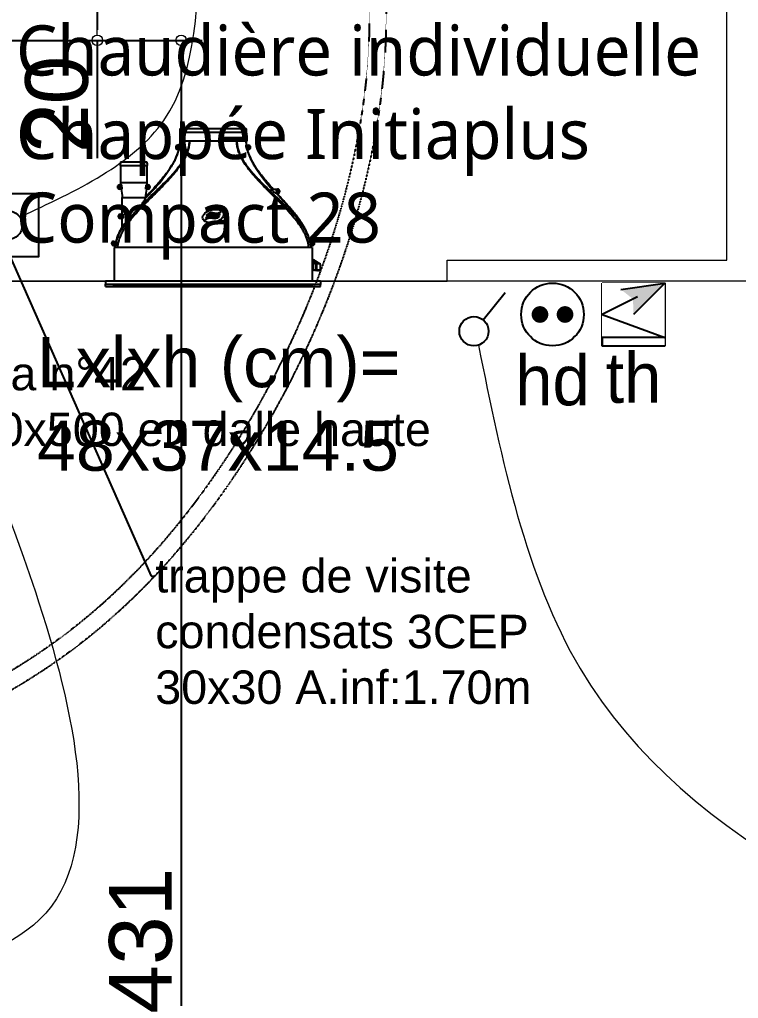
# Model space of a CAD drawing. Header units: millimetres. Extents: x 454430 to 532383, y -370512 to -310890.
# Drawn here: x 470976 to 472698, y -357054 to -354711 of the extents above; entities that cross this region are included whole.
import ezdxf
from ezdxf import colors
from ezdxf.entities.mleader import LeaderData, LeaderLine
from ezdxf.math import Vec2, Vec3

# ---------------------------------------------------------------- set-up
doc = ezdxf.new("R2010")
doc.units = ezdxf.units.MM
doc.set_wipeout_variables(frame=1)
doc.linetypes.add('prlm_ef', pattern=[0.165, 0.1, -0.065])
doc.layers.add('_GAZELEC-BOITE INCORPO', color=36, linetype='Continuous', lineweight=18)
doc.layers.add('_GAZELEC-RESERVATION', color=1, linetype='Continuous', lineweight=18)
for name, color, linetype in [('_GAZELEC-EAU CHAUDE', 1, 'Continuous'), ('gaz-modifications', 30, 'Continuous'), ('prlm-CHAUFF', 30, 'Continuous'), ('prlm-EAU-EF', 161, 'Continuous'), ('prlm-ELEC-CFA', 181, 'Continuous'), ('prlm-ELEC-CFO', 201, 'Continuous')]:
    doc.layers.add(name, color=color, linetype=linetype)
doc.layers.add('prlm-xpoly', color=7, linetype='Continuous', plot=False)
doc.styles.add('Arial', font='arial.ttf')
doc.styles.add('prlm-chauff', font='trebucbi.ttf', dxfattribs={"height": 18})
doc.styles.add('prlm-elec-cfa', font='comic.ttf', dxfattribs={"height": 12})
doc.styles.add('prlm-elec-cfo', font='comic.ttf', dxfattribs={"height": 12})
doc.styles.get("Standard").update_dxf_attribs({"font": 'arial.ttf'})
doc.dimstyles.new('200', dxfattribs={"dimtxt": 150, "dimasz": 25, "dimexe": 50, "dimexo": 50, "dimgap": 20, "dimtad": 1, "dimdec": 0, "dimlfac": 0.1, "dimdsep": 46, "dimtxsty": 'Arial', "dimblk1": 'DOTBLANK', "dimblk2": 'DOTBLANK', "dimsah": 1, "dimcen": 25, "dimclrd": 5, "dimclre": 5, "dimadec": 0, "dimazin": 0, "dimtfac": 1, "dimtdec": 0, "dimtmove": 0, "dimatfit": 3, "dimldrblk": 'DOTBLANK', "dimfxl": 50, "dimtolj": 1, "dimtzin": 0, "dimarcsym": 0})

# ---------------------------------------------------------------- blocks, each defined once
blk = doc.blocks.new('xi.PCHD')
at = {"color": 0, "lineweight": 5}
blk.add_wipeout([(-7.5, -7.5), (7.5, -7.5), (7.5, 7.5), (-7.5, 7.5)], dxfattribs=at).dxf.layer = 'prlm-ELEC-CFO'
at = {"layer": 'prlm-ELEC-CFO', "color": 0, "linetype": 'ByBlock', "lineweight": 5, "const_width": 2}
for points in [[(-4, 0, 1), (-2, 0, 1)], [(2, 0, 1), (4, 0, 1)]]:
    blk.add_lwpolyline(points, format="xyb", close=True, dxfattribs=at)
at = {"layer": 'prlm-ELEC-CFO', "color": 0, "linetype": 'ByBlock', "lineweight": -2}
blk.add_circle((0, 0), 7.5, dxfattribs=at)
blk = doc.blocks.new('xi.SA')
at = {"layer": 'prlm-ELEC-CFO', "color": 0}
blk.add_lwpolyline([(0.2, -1.28), (5.5, 5.28)], dxfattribs=at)
blk.add_circle((-2, -4), 3.5, dxfattribs=at)
blk = doc.blocks.new('xi.BP')
at = {"layer": 'prlm-ELEC-CFO', "color": 0, "flags": 128}
blk.add_lwpolyline([(-7.5, -7.5), (7.5, -7.5), (7.5, 7.5), (-7.5, 7.5)], close=True, dxfattribs=at)
at = {"layer": 'prlm-ELEC-CFO', "color": 0}
blk.add_circle((0, 0), 3.5, dxfattribs=at)
blk = doc.blocks.new('xi.twintop')
at = {"layer": 'prlm-CHAUFF', "ltscale": 50}
for p, q in [((-8, 35.6), (8, 35.6)), ((-7.9, 36.5), (7.9, 36.5)), ((-7.9, 35.6), (-7.9, 33.5)), ((-7.9, 33.5), (-7.9, 35.6)), ((7.9, 35.6), (7.9, 33.5)), ((7.9, 33.5), (7.9, 35.6)), ((-5.67, 33.5), (-7.9, 33.5)), ((5.67, 33.5), (-5.67, 33.5)), ((7.9, 33.5), (5.67, 33.5)), ((-8.61, 31.95), (-8.61, 32.05)), ((-8.61, 32.05), (-8.51, 32.05)), ((-8.51, 31.95), (-8.61, 31.95)), ((-8.51, 32.16), (-8.41, 32.16)), ((-8.51, 32.05), (-8.51, 32.16)), ((-8.51, 31.84), (-8.51, 31.95)), ((-8.41, 31.84), (-8.51, 31.84)), ((-7.9, 32.5), (-8.46, 32.5)), ((-8.46, 31.5), (-8.16, 31.5)), ((-8.41, 32.16), (-8.41, 32.05)), ((-8.41, 32.05), (-8.3, 32.05)), ((-8.3, 31.95), (-8.41, 31.95)), ((-8.41, 31.95), (-8.41, 31.84)), ((-8.3, 32.05), (-8.3, 31.95)), ((-8.16, 31.5), (-7.95, 32.18)), ((-7.9, 32.5), (-7.95, 32.18)), ((7.95, 32.18), (7.9, 32.5)), ((7.9, 32.5), (8.46, 32.5)), ((8.16, 31.5), (7.95, 32.18)), ((8.46, 31.5), (8.16, 31.5)), ((8.3, 31.95), (8.3, 32.05)), ((8.3, 32.05), (8.41, 32.05)), ((8.41, 31.95), (8.3, 31.95)), ((8.41, 32.16), (8.51, 32.16)), ((8.41, 32.05), (8.41, 32.16)), ((8.41, 31.84), (8.41, 31.95)), ((8.51, 31.84), (8.41, 31.84)), ((8.51, 32.16), (8.51, 32.05)), ((8.51, 32.05), (8.61, 32.05)), ((8.61, 31.95), (8.51, 31.95)), ((8.51, 31.95), (8.51, 31.84)), ((8.61, 32.05), (8.61, 31.95)), ((-22.15, 28.5), (-15.85, 28.5)), ((-9.41, 28.48), (-9.41, 28.48)), ((9.12, 29.02), (9.09, 29.02)), ((9.41, 28.48), (9.38, 28.48)), ((-15.75, 27.6), (-22.25, 27.6)), ((-22.15, 27.6), (-22.15, 23.5)), ((-22.15, 27.6), (-22.15, 23.5)), ((-15.85, 27.6), (-15.85, 23.5)), ((-15.85, 27.6), (-15.85, 23.5)), ((-15.85, 23.5), (-22.15, 23.5)), ((-22.56, 22.55), (-22.45, 22.55)), ((-22.56, 22.45), (-22.56, 22.55)), ((-22.45, 22.45), (-22.56, 22.45)), ((-22.45, 22.66), (-22.35, 22.66)), ((-22.45, 22.55), (-22.45, 22.66)), ((-22.45, 22.34), (-22.45, 22.45)), ((-22.35, 22.34), (-22.45, 22.34)), ((-22.4, 23), (-21.97, 23)), ((-21.85, 22), (-22.4, 22)), ((-22.35, 22.66), (-22.35, 22.55)), ((-22.35, 22.55), (-22.24, 22.55)), ((-22.24, 22.45), (-22.35, 22.45)), ((-22.35, 22.45), (-22.35, 22.34)), ((-22.24, 22.55), (-22.24, 22.45)), ((-21.97, 23), (-21.85, 22.06)), ((-21.85, 22.06), (-21.85, 22)), ((-16.2, 19.84), (-14.13, 22)), ((-14.13, 22), (-16.2, 19.84)), ((-16.15, 22.06), (-16.03, 23)), ((-16.15, 22), (-16.15, 22.06)), ((-15.6, 22), (-16.15, 22)), ((-16.03, 23), (-15.6, 23)), ((-15.76, 22.45), (-15.76, 22.55)), ((-15.76, 22.55), (-15.65, 22.55)), ((-15.65, 22.45), (-15.76, 22.45)), ((-15.65, 22.66), (-15.55, 22.66)), ((-15.65, 22.55), (-15.65, 22.66)), ((-15.65, 22.34), (-15.65, 22.45)), ((-15.55, 22.34), (-15.65, 22.34)), ((-15.55, 22.66), (-15.55, 22.55)), ((-15.55, 22.55), (-15.44, 22.55)), ((-15.55, 22.45), (-15.55, 22.34)), ((-15.44, 22.45), (-15.55, 22.45)), ((-15.44, 22.55), (-15.44, 22.45)), ((14.83, 21), (13.83, 22)), ((13.83, 22), (15.44, 22)), ((15.28, 21.45), (15.28, 21.55)), ((15.28, 21.55), (15.39, 21.55)), ((15.39, 21.45), (15.28, 21.45)), ((15.39, 21.66), (15.49, 21.66)), ((15.39, 21.55), (15.39, 21.66)), ((15.39, 21.34), (15.39, 21.45)), ((15.49, 21.34), (15.39, 21.34)), ((15.49, 21.66), (15.49, 21.55)), ((15.49, 21.55), (15.6, 21.55)), ((15.49, 21.45), (15.49, 21.34)), ((15.6, 21.45), (15.49, 21.45)), ((15.6, 21.55), (15.6, 21.45)), ((-21.8, 20), (-16.2, 20)), ((-21.8, 16), (-21.8, 20)), ((-21.8, 16), (-21.8, 20)), ((-16.2, 19.84), (-16.2, 20)), ((-16.2, 19.84), (-16.2, 20)), ((15.44, 21), (14.83, 21)), ((-22.36, 15.45), (-22.36, 15.55)), ((-22.36, 15.55), (-22.25, 15.55)), ((-22.25, 15.45), (-22.36, 15.45)), ((-22.25, 15.66), (-22.15, 15.66)), ((-22.25, 15.55), (-22.25, 15.66)), ((-22.25, 15.34), (-22.25, 15.45)), ((-22.15, 15.34), (-22.25, 15.34)), ((-22.2, 16), (-21.65, 16)), ((-21.65, 15), (-22.2, 15)), ((-22.15, 15.66), (-22.15, 15.55)), ((-22.15, 15.55), (-22.04, 15.55)), ((-22.15, 15.45), (-22.15, 15.34)), ((-22.04, 15.45), (-22.15, 15.45)), ((-22.04, 15.55), (-22.04, 15.45)), ((-21.8, 12.88), (-21.8, 15)), ((-21.8, 12.88), (-21.8, 15)), ((-21.65, 16), (-21.65, 15)), ((-23.8, 9.5), (-23.19, 9.5)), ((23.19, 9.5), (23.8, 9.5)), ((-23.96, 8.95), (-23.96, 9.05)), ((-23.96, 9.05), (-23.85, 9.05)), ((-23.85, 8.95), (-23.96, 8.95)), ((-23.85, 9.16), (-23.75, 9.16)), ((-23.85, 9.05), (-23.85, 9.16)), ((-23.85, 8.84), (-23.85, 8.95)), ((-23.75, 8.84), (-23.85, 8.84)), ((-23.36, 8.5), (-23.8, 8.5)), ((-23.75, 9.16), (-23.75, 9.05)), ((-23.75, 9.05), (-23.64, 9.05)), ((-23.75, 8.95), (-23.75, 8.84)), ((-23.64, 8.95), (-23.75, 8.95)), ((23.7, 8), (-23.7, 8)), ((-23.7, 8), (-23.7, 0)), ((-23.64, 9.05), (-23.64, 8.95)), ((-23.36, 8.42), (-23.36, 8.5)), ((23.36, 8.42), (23.36, 8.5)), ((23.8, 8.5), (23.36, 8.5)), ((23.64, 8.95), (23.64, 9.05)), ((23.64, 9.05), (23.75, 9.05)), ((23.75, 8.95), (23.64, 8.95)), ((23.7, 8), (23.7, 0)), ((23.75, 9.16), (23.85, 9.16)), ((23.75, 9.05), (23.75, 9.16)), ((23.75, 8.84), (23.75, 8.95)), ((23.85, 8.84), (23.75, 8.84)), ((23.85, 9.16), (23.85, 9.05)), ((23.85, 9.05), (23.96, 9.05)), ((23.85, 8.95), (23.85, 8.84)), ((23.96, 8.95), (23.85, 8.95)), ((23.96, 9.05), (23.96, 8.95)), ((24.18, 4.47), (23.7, 4.81)), ((24.35, 4.85), (24.33, 4.89)), ((24.35, 4.36), (24.35, 4.85)), ((24.35, 4.85), (24.36, 4.85)), ((24.41, 4.79), (24.43, 4.83)), ((24.41, 4.79), (24.41, 4.32)), ((25.01, 4.43), (24.41, 4.79)), ((24.43, 4.83), (25.04, 4.47)), ((24.06, 4.42), (23.7, 4.66)), ((23.7, 2.6), (24.06, 2.6)), ((23.7, 2.57), (23.73, 2.6)), ((23.79, 2.6), (23.88, 2.51)), ((23.88, 2.51), (23.97, 2.6)), ((24.04, 2.6), (24.13, 2.51)), ((24.06, 2.6), (24.06, 4.42)), ((24.64, 4.04), (24.06, 4.42)), ((24.64, 2.6), (24.06, 2.6)), ((24.13, 2.51), (24.22, 2.6)), ((24.2, 4.46), (24.18, 4.47)), ((24.18, 2.56), (24.24, 2.51)), ((24.54, 4.24), (24.2, 4.46)), ((24.24, 2.51), (24.3, 2.58)), ((24.28, 2.6), (24.37, 2.51)), ((24.37, 2.51), (24.46, 2.6)), ((24.42, 2.57), (24.48, 2.51)), ((24.48, 2.51), (24.56, 2.58)), ((24.54, 2.6), (24.63, 2.51)), ((24.63, 2.51), (24.72, 2.6)), ((24.64, 4.04), (24.72, 4.01)), ((24.64, 2.6), (24.64, 4.04)), ((24.72, 2.65), (24.64, 2.6)), ((24.64, 2.6), (24.64, 2.6)), ((25.66, 2.6), (24.64, 2.6)), ((24.7, 2.58), (24.77, 2.51)), ((24.72, 4.01), (24.72, 2.65)), ((24.72, 2.65), (25.71, 2.65)), ((24.73, 2.6), (24.82, 2.51)), ((24.77, 2.51), (24.79, 2.53)), ((24.82, 2.51), (24.91, 2.6)), ((24.9, 2.59), (24.98, 2.51)), ((24.98, 2.51), (25.07, 2.6)), ((25.04, 4.47), (25.01, 4.43)), ((25.01, 4.25), (25.01, 4.43)), ((25.02, 4.42), (25.01, 4.43)), ((25.06, 4.46), (25.02, 4.42)), ((25.02, 4.42), (25.02, 4.25)), ((25.28, 4.25), (25.02, 4.42)), ((25.02, 2.54), (25.05, 2.51)), ((25.04, 4.47), (25.06, 4.46)), ((25.05, 2.51), (25.09, 2.55)), ((25.06, 4.46), (25.39, 4.24)), ((25.06, 2.58), (25.13, 2.51)), ((25.13, 2.51), (25.22, 2.6)), ((25.19, 2.57), (25.25, 2.51)), ((25.25, 2.51), (25.34, 2.6)), ((25.27, 2.53), (25.29, 2.51)), ((25.29, 2.51), (25.32, 2.54)), ((25.31, 2.56), (25.36, 2.51)), ((25.36, 2.51), (25.45, 2.6)), ((25.4, 2.55), (25.44, 2.51)), ((25.44, 2.51), (25.53, 2.6)), ((25.48, 2.54), (25.51, 2.51)), ((25.51, 2.51), (25.6, 2.6)), ((25.53, 2.53), (25.55, 2.51)), ((25.55, 2.51), (25.64, 2.6)), ((25.71, 2.65), (25.66, 2.6)), ((25.66, 2.6), (25.66, 2.6)), ((25.71, 2.65), (25.71, 4.01)), ((-25.75, 0), (-25.75, -0.73)), ((25.75, 0), (-25.75, 0)), ((25.75, 0), (25.75, -0.73)), ((-25.75, -0.81), (-25.75, -0.73)), ((-25.75, -0.73), (25.75, -0.73)), ((-25.75, -1.3), (-25.75, -0.81)), ((25.75, -0.81), (-25.75, -0.81)), ((-25.75, -1.3), (25.75, -1.3)), ((23.75, -0.99), (-23.75, -0.99)), ((-23.75, -1.06), (-23.75, -0.99)), ((-23.55, -0.99), (-23.75, -1.06)), ((-23.75, -1.06), (23.75, -1.06)), ((23.75, -1.11), (-23.75, -1.11)), ((-23.75, -1.16), (-23.75, -1.11)), ((-23.59, -1.11), (-23.75, -1.16)), ((-23.75, -1.16), (23.75, -1.16)), ((23.75, -1.2), (-23.75, -1.2)), ((-23.75, -1.23), (-23.75, -1.2)), ((-23.64, -1.2), (-23.75, -1.23)), ((-23.75, -1.23), (23.75, -1.23)), ((23.75, -1.26), (-23.75, -1.26)), ((-23.75, -1.28), (-23.75, -1.26)), ((-23.68, -1.26), (-23.75, -1.28)), ((-23.75, -1.28), (23.75, -1.28)), ((23.75, -1.29), (-23.75, -1.29)), ((-23.75, -1.3), (-23.75, -1.29)), ((-23.73, -1.29), (-23.75, -1.3)), ((-23.75, -1.3), (23.75, -1.3)), ((23.75, -1.06), (23.55, -0.99)), ((23.75, -1.16), (23.59, -1.11)), ((23.75, -1.23), (23.64, -1.2)), ((23.75, -1.28), (23.68, -1.26)), ((23.75, -1.3), (23.73, -1.29)), ((23.75, -0.99), (23.75, -1.06)), ((23.75, -1.11), (23.75, -1.16)), ((23.75, -1.2), (23.75, -1.23)), ((23.75, -1.26), (23.75, -1.28)), ((23.75, -1.29), (23.75, -1.3)), ((25.75, -0.73), (25.75, -0.81)), ((25.75, -1.3), (25.75, -0.81))]:
    blk.add_line(p, q, dxfattribs=at)
for centre, radius in [((-8.46, 32), 0.3), ((-8.46, 32), 0.25), ((8.46, 32), 0.3), ((8.46, 32), 0.25), ((-22.4, 22.5), 0.3), ((-22.4, 22.5), 0.25), ((-15.6, 22.5), 0.3), ((-15.6, 22.5), 0.25), ((15.44, 21.5), 0.3), ((15.44, 21.5), 0.25), ((-22.2, 15.5), 0.3), ((-22.2, 15.5), 0.25), ((-23.8, 9), 0.3), ((-23.8, 9), 0.25), ((23.8, 9), 0.3), ((23.8, 9), 0.25)]:
    blk.add_circle(centre, radius, dxfattribs=at)
for centre, radius, start, end in [((-6.01, 35.83), 2, 160.5755, 186.7441), ((-6.01, 35.83), 2, 160.5755, 186.7441), ((6.01, 35.83), 2, 353.2559, 19.4245), ((6.01, 35.83), 2, 353.2559, 19.4245), ((-15.67, 33.51), 7.77, 352.5456, 359.9423), ((-15.72, 33.51), 7.82, 352.5763, 359.9264), ((-15.07, 33.49), 7.17, 353.9053, 0.1157), ((15.11, 33.49), 7.25, 179.9215, 187.8382), ((15.67, 33.51), 7.77, 180.0577, 187.4544), ((15.72, 33.51), 7.82, 180.0736, 187.4237), ((-19.51, 34.47), 11.74, 332.3321, 345.441), ((-19.16, 34.32), 11.35, 332.1374, 345.6929), ((-8.46, 32), 0.5, 90, 270), ((-15.07, 33.49), 7.17, 352.0923, 353.5448), ((21.1, 34.98), 13.43, 192.9954, 216.0824), ((19.16, 34.32), 11.35, 194.4106, 207.8626), ((8.46, 32), 0.5, 270, 90), ((-20.26, 27.83), 2, 160.5755, 186.7441), ((-20.26, 27.83), 2, 160.5755, 186.7441), ((-17.74, 27.83), 2, 353.2559, 19.4245), ((-17.74, 27.83), 2, 353.2559, 19.4245), ((-43.13, 48.06), 39, 319.3887, 329.86), ((-43.13, 48.06), 39, 319.3887, 329.8601), ((-26.92, 38.17), 20.01, 331.0483, 332.7983), ((-26.92, 38.17), 20.01, 331.0482, 332.7982), ((26.92, 38.17), 20.01, 207.2018, 208.9518), ((43.13, 48.06), 39, 210.1399, 220.6113), ((43.13, 48.06), 39, 212.5506, 220.6113), ((-22.4, 22.5), 0.5, 90, 270), ((-15.6, 22.5), 0.5, 270, 90), ((-22.51, 30.1), 11.66, 315.9701, 320.4245), ((-22.76, 30.33), 11.99, 316.0326, 320.3619), ((22.51, 30.1), 11.66, 219.5755, 224.0299), ((22.76, 30.33), 11.99, 219.6381, 223.9674), ((15.44, 21.5), 0.5, 270, 90), ((-44.74, 40.05), 35.1, 315.7111, 319.5265), ((-22.2, 15.5), 0.5, 90, 270), ((-2.48, -0.77), 23.65, 136.4099, 144.7501), ((-23.8, 9), 0.5, 90, 270), ((-11.41, 6.64), 12.12, 163.7263, 166.3852), ((23.8, 9), 0.5, 270, 90), ((17.64, -7.23), 13.85, 61.9182, 64.0515), ((17.76, -6.88), 13.43, 62.115, 63.7632), ((18.29, -6.04), 12.5, 61.3177, 61.5903), ((24.75, 5.45), 0.703, 233.033, 242.9325), ((24.72, 5.11), 0.448, 214.6713, 225.4982), ((25.88, 4.92), 0.836, 234.1326, 239.2425), ((18.29, -6.04), 12.5, 53.7494, 55.0637)]:
    blk.add_arc(centre, radius, start, end, dxfattribs=at)
blk.add_ellipse((0, 15.55), major_axis=(2.49, 0.57), ratio=0.600775, dxfattribs=at)
for points, knots in [([(-5.67, 33.5), (-5.67, 33.33), (-5.68, 33.16), (-5.7, 32.82), (-5.72, 32.65), (-5.8, 32.15), (-5.87, 31.82), (-6.05, 31.16), (-6.16, 30.84), (-6.41, 30.21), (-6.55, 29.9), (-7, 29), (-7.34, 28.43), (-8.08, 27.34), (-8.47, 26.81), (-9.69, 25.27), (-10.57, 24.3), (-12.38, 22.39), (-13.32, 21.46), (-15.19, 19.6), (-16.12, 18.67), (-17.95, 16.77), (-18.84, 15.8), (-20.08, 14.27), (-20.47, 13.75), (-21.03, 12.94), (-21.21, 12.66), (-21.55, 12.09), (-21.72, 11.8), (-22.17, 10.91), (-22.43, 10.31), (-22.7, 9.36), (-22.77, 9.03), (-22.86, 8.47), (-22.88, 8.24), (-22.89, 8)], [0, 0, 0, 0, 0.015625, 0.015625, 0.03125, 0.03125, 0.0625, 0.0625, 0.09375, 0.09375, 0.125, 0.125, 0.1875, 0.1875, 0.25, 0.25, 0.375, 0.375, 0.5, 0.5, 0.625, 0.625, 0.75, 0.75, 0.8125, 0.8125, 0.84375, 0.84375, 0.875, 0.875, 0.9375, 0.9375, 0.96875, 0.96875, 0.9907189, 0.9907189, 0.9907189, 0.9907189]), ([(-18.04, 17.26), (-16.85, 18.51), (-15.59, 19.7), (-13.1, 22.1), (-11.85, 23.3), (-10.07, 25.17), (-9.49, 25.81), (-8.39, 27.13), (-7.87, 27.82), (-7.16, 28.91), (-6.93, 29.29), (-6.52, 30.07), (-6.33, 30.48), (-6.02, 31.31), (-5.89, 31.74), (-5.76, 32.39), (-5.73, 32.61), (-5.69, 32.95), (-5.69, 33.06), (-5.67, 33.28), (-5.67, 33.39), (-5.67, 33.5)], [0, 0, 0, 0, 0.25, 0.25, 0.5, 0.5, 0.625, 0.625, 0.75, 0.75, 0.8125, 0.8125, 0.875, 0.875, 0.9375, 0.9375, 0.96875, 0.96875, 0.984375, 0.984375, 1, 1, 1, 1]), ([(5.67, 33.5), (5.67, 33.33), (5.68, 33.16), (5.71, 32.81), (5.73, 32.64), (5.81, 32.14), (5.88, 31.8), (6.08, 31.14), (6.2, 30.82), (6.47, 30.19), (6.62, 29.88), (7.1, 28.98), (7.46, 28.42), (8.23, 27.34), (8.65, 26.82), (9.93, 25.3), (10.84, 24.34), (12.72, 22.46), (13.69, 21.54), (15.61, 19.69), (16.57, 18.77), (18.43, 16.87), (19.34, 15.9), (20.59, 14.36), (20.99, 13.83), (21.55, 13), (21.73, 12.72), (22.07, 12.15), (22.24, 11.85), (22.69, 10.95), (22.94, 10.33), (23.21, 9.37), (23.28, 9.05), (23.36, 8.48), (23.38, 8.24), (23.39, 8)], [0, 0, 0, 0, 0.015625, 0.015625, 0.03125, 0.03125, 0.0625, 0.0625, 0.09375, 0.09375, 0.125, 0.125, 0.1875, 0.1875, 0.25, 0.25, 0.375, 0.375, 0.5, 0.5, 0.625, 0.625, 0.75, 0.75, 0.8125, 0.8125, 0.84375, 0.84375, 0.875, 0.875, 0.9375, 0.9375, 0.96875, 0.96875, 0.9908046, 0.9908046, 0.9908046, 0.9908046]), ([(22.89, 8), (22.88, 8.24), (22.86, 8.47), (22.77, 9.03), (22.7, 9.36), (22.43, 10.31), (22.17, 10.91), (21.72, 11.8), (21.55, 12.09), (21.21, 12.66), (21.03, 12.94), (20.47, 13.75), (20.08, 14.27), (18.84, 15.8), (17.95, 16.77), (16.12, 18.67), (15.18, 19.6), (13.32, 21.46), (12.38, 22.39), (10.57, 24.3), (9.69, 25.27), (8.47, 26.81), (8.08, 27.34), (7.34, 28.43), (7, 29), (6.55, 29.9), (6.41, 30.21), (6.16, 30.84), (6.05, 31.16), (5.87, 31.82), (5.79, 32.15), (5.72, 32.65), (5.7, 32.82), (5.68, 33.16), (5.67, 33.33), (5.67, 33.5)], [0.0092808, 0.0092808, 0.0092808, 0.0092808, 0.03125, 0.03125, 0.0625, 0.0625, 0.125, 0.125, 0.15625, 0.15625, 0.1875, 0.1875, 0.25, 0.25, 0.375, 0.375, 0.5, 0.5, 0.625, 0.625, 0.75, 0.75, 0.8125, 0.8125, 0.875, 0.875, 0.90625, 0.90625, 0.9375, 0.9375, 0.96875, 0.96875, 0.984375, 0.984375, 1, 1, 1, 1]), ([(-8.9, 29.46), (-9.06, 29.12), (-9.43, 28.41), (-10.08, 27.35), (-10.83, 26.27), (-11.65, 25.18), (-12.54, 24.1), (-13.65, 22.81), (-14.86, 21.46), (-15.81, 20.43), (-16.2, 20)], [0.1568082, 0.1568082, 0.1568082, 0.1568082, 0.2305418, 0.3149874, 0.4025619, 0.4929385, 0.5856877, 0.6803551, 0.8317746, 0.9509578, 0.9509578, 0.9509578, 0.9509578]), ([(14.38, 22), (14.06, 22.36), (13.37, 23.14), (12.33, 24.35), (11.38, 25.54), (10.58, 26.62), (9.93, 27.59), (9.37, 28.52), (9.05, 29.15), (8.91, 29.44)], [0.5730592, 0.5730592, 0.5730592, 0.5730592, 0.626259, 0.6884084, 0.7489718, 0.7930827, 0.8358988, 0.8773199, 0.9123747, 0.9123747, 0.9123747, 0.9123747]), ([(-18.04, 17.26), (-17.81, 17.52), (-17.58, 17.79), (-17.17, 18.3), (-16.98, 18.55), (-16.64, 19.03), (-16.49, 19.25), (-16.32, 19.53), (-16.28, 19.62), (-16.22, 19.76), (-16.2, 19.81), (-16.2, 19.84)], [0, 0, 0, 0, 0.25, 0.25, 0.5, 0.5, 0.75, 0.75, 0.875, 0.875, 1, 1, 1, 1]), ([(23.19, 9.5), (23.12, 9.79), (23.04, 10.07), (22.86, 10.64), (22.75, 10.92), (22.41, 11.74), (22.14, 12.27), (21.56, 13.3), (21.24, 13.8), (20.57, 14.77), (20.21, 15.25), (19.11, 16.65), (18.33, 17.54), (16.73, 19.29), (15.91, 20.15), (15.09, 21)], [0, 0, 0, 0, 0.0625, 0.0625, 0.125, 0.125, 0.25, 0.25, 0.375, 0.375, 0.5, 0.5, 0.75, 0.75, 1, 1, 1, 1]), ([(21.4, 13.55), (21.3, 13.71), (20.98, 14.2), (20.41, 15.02), (19.67, 15.99), (18.88, 16.96), (17.95, 18.04), (16.9, 19.22), (15.98, 20.24), (15.44, 20.84), (15.29, 21)], [0.1694223, 0.1694223, 0.1694223, 0.1694223, 0.1906001, 0.2339285, 0.2787061, 0.3247019, 0.3716424, 0.4351709, 0.4991397, 0.523565, 0.523565, 0.523565, 0.523565]), ([(-1.63, 15.67), (-0.9, 16.39), (-0.53, 16.49), (-0.14, 16.44), (0.47, 16.38), (1.12, 15.98), (1.85, 16.55)], [0, 0, 0, 0, 0.389075, 0.389075, 0.389075, 1, 1, 1, 1]), ([(-23.39, 8), (-23.38, 8.28), (-23.35, 8.55), (-23.25, 9.19), (-23.16, 9.55), (-22.84, 10.61), (-22.54, 11.29), (-21.83, 12.6), (-21.42, 13.22), (-20.56, 14.41), (-20.09, 14.98), (-19.62, 15.54)], [0.0331631, 0.0331631, 0.0331631, 0.0331631, 0.125, 0.125, 0.25, 0.25, 0.5, 0.5, 0.75, 0.75, 1, 1, 1, 1]), ([(-1.94, 14.63), (-1.21, 15.35), (-0.84, 15.44), (-0.45, 15.4), (0.16, 15.33), (0.81, 14.93), (1.54, 15.51)], [0, 0, 0, 0, 0.389075, 0.389075, 0.389075, 1, 1, 1, 1]), ([(-23.19, 9.5), (-23.12, 9.8), (-23.04, 10.09), (-22.9, 10.53), (-22.84, 10.67), (-22.74, 10.96), (-22.68, 11.1), (-22.5, 11.53), (-22.37, 11.8), (-22.1, 12.35), (-21.95, 12.61), (-21.8, 12.88)], [0, 0, 0, 0, 0.25, 0.25, 0.375, 0.375, 0.5, 0.5, 0.75, 0.75, 1, 1, 1, 1]), ([(-21.8, 12.88), (-21.96, 12.6), (-22.11, 12.32), (-22.4, 11.74), (-22.54, 11.45), (-22.78, 10.85), (-22.89, 10.55), (-23.01, 10.17), (-23.03, 10.1), (-23.05, 10.03)], [0, 0, 0, 0, 0.25, 0.25, 0.5, 0.5, 0.75, 0.75, 0.8062429, 0.8062429, 0.8062429, 0.8062429]), ([(24.24, 4.96), (24.23, 4.96), (24.23, 4.96), (24.22, 4.97), (24.2, 4.97), (24.19, 4.97), (24.18, 4.98), (24.16, 4.98), (24.15, 4.98), (24.13, 4.99), (24.11, 4.99), (24.09, 4.99), (24.08, 4.99), (24.05, 4.99), (24.02, 4.99), (23.98, 4.99), (23.93, 4.98), (23.89, 4.98), (23.84, 4.97), (23.78, 4.96), (23.74, 4.95), (23.71, 4.95), (23.7, 4.94)], [0.1059402, 0.1059402, 0.1059402, 0.1059402, 0.1359504, 0.1694868, 0.202886, 0.2361704, 0.2693627, 0.3024859, 0.3355633, 0.3686184, 0.401675, 0.434757, 0.4678887, 0.5010941, 0.5629781, 0.6246926, 0.6863942, 0.7482374, 0.8103737, 0.8729511, 0.9361135, 0.9654522, 0.9654522, 0.9654522, 0.9654522]), ([(23.7, 4.91), (23.71, 4.91), (23.72, 4.91), (23.74, 4.92), (23.78, 4.92), (23.81, 4.93), (23.83, 4.93), (23.86, 4.94), (23.89, 4.94), (23.92, 4.95), (23.94, 4.95), (23.97, 4.95), (23.99, 4.96), (24.02, 4.96), (24.04, 4.96), (24.06, 4.96), (24.08, 4.96), (24.11, 4.96), (24.14, 4.96), (24.18, 4.96), (24.21, 4.95), (24.24, 4.95), (24.26, 4.94), (24.28, 4.93), (24.3, 4.92), (24.32, 4.91), (24.33, 4.9), (24.33, 4.89)], [0.053874, 0.053874, 0.053874, 0.053874, 0.0607104, 0.0907643, 0.1206402, 0.1503557, 0.1799287, 0.2093776, 0.238721, 0.2679778, 0.2971672, 0.3263086, 0.3554219, 0.3845269, 0.4136437, 0.4427926, 0.4719939, 0.5012681, 0.5562327, 0.6110034, 0.6657154, 0.7205017, 0.7754929, 0.8308166, 0.8865967, 0.9429527, 1, 1, 1, 1]), ([(24.35, 4.85), (24.35, 4.86), (24.35, 4.86), (24.34, 4.87), (24.33, 4.88), (24.32, 4.88), (24.31, 4.89), (24.3, 4.89), (24.29, 4.9), (24.28, 4.9), (24.26, 4.91), (24.25, 4.91), (24.23, 4.91), (24.22, 4.92), (24.2, 4.92), (24.18, 4.92), (24.17, 4.92), (24.15, 4.92), (24.12, 4.92), (24.09, 4.92), (24.05, 4.92), (24, 4.92), (23.95, 4.91), (23.9, 4.9), (23.85, 4.89), (23.79, 4.88), (23.74, 4.87), (23.71, 4.86), (23.7, 4.86)], [0, 0, 0, 0, 0.0300773, 0.0600539, 0.0899314, 0.1197114, 0.1493956, 0.1789856, 0.2084831, 0.2378898, 0.2672073, 0.2964374, 0.3255817, 0.3546421, 0.3836203, 0.4125181, 0.4413372, 0.4700795, 0.4987468, 0.5532579, 0.6080368, 0.6630958, 0.7184471, 0.7741027, 0.8300742, 0.8863734, 0.9430116, 0.9677174, 0.9677174, 0.9677174, 0.9677174]), ([(24.65, 4.2), (24.65, 4.2), (24.64, 4.2), (24.64, 4.2), (24.63, 4.2), (24.63, 4.2), (24.62, 4.2), (24.61, 4.21), (24.6, 4.21), (24.59, 4.21), (24.58, 4.22), (24.55, 4.23), (24.54, 4.24), (24.54, 4.24)], [0, 0, 0, 0, 0.061789, 0.122374, 0.182441, 0.242697, 0.303842, 0.366548, 0.43144, 0.49908, 0.668346, 0.832646, 1, 1, 1, 1]), ([(25.45, 4.21), (25.44, 4.21), (25.44, 4.22), (25.43, 4.22), (25.41, 4.23), (25.4, 4.23), (25.39, 4.24), (25.37, 4.24), (25.36, 4.25), (25.34, 4.25), (25.32, 4.25), (25.3, 4.26), (25.29, 4.26), (25.27, 4.26), (25.24, 4.26), (25.22, 4.26), (25.2, 4.26), (25.17, 4.26), (25.13, 4.26), (25.08, 4.26), (25.03, 4.26), (24.97, 4.25), (24.91, 4.24), (24.85, 4.24), (24.79, 4.23), (24.72, 4.21), (24.67, 4.21), (24.65, 4.2)], [0.0304712, 0.0304712, 0.0304712, 0.0304712, 0.0599457, 0.0897682, 0.1195016, 0.1491541, 0.1787343, 0.2082505, 0.2377114, 0.2671256, 0.2965018, 0.3258487, 0.355175, 0.3844897, 0.4138015, 0.4431194, 0.4724522, 0.5018089, 0.5568669, 0.611863, 0.6668562, 0.7219052, 0.7770682, 0.8324028, 0.8879658, 0.9438132, 1, 1, 1, 1]), ([(25.71, 4.01), (25.69, 4.04), (25.65, 4.06), (25.55, 4.09), (25.48, 4.1), (25.35, 4.1), (25.31, 4.1), (25.21, 4.09), (25.16, 4.09), (24.98, 4.06), (24.86, 4.04), (24.72, 4.01)], [0, 0, 0, 0, 0.25, 0.25, 0.5, 0.5, 0.625, 0.625, 0.75, 0.75, 1, 1, 1, 1])]:
    blk.add_open_spline(points, degree=3, knots=knots, dxfattribs=at)
for points in [[(-22.15, 23.5), (-22.15, 23.33), (-22.14, 23.17), (-22.13, 23)], [(-22.15, 23.5), (-22.15, 23.33), (-22.14, 23.17), (-22.13, 23)], [(-15.85, 23.5), (-15.85, 23.33), (-15.86, 23.17), (-15.87, 23)], [(-15.85, 23.5), (-15.85, 23.33), (-15.86, 23.17), (-15.87, 23)], [(-22.01, 22), (-21.91, 21.33), (-21.8, 20.67), (-21.8, 20)], [(-22.01, 22), (-21.91, 21.33), (-21.8, 20.67), (-21.8, 20)], [(-15.99, 22), (-16.09, 21.33), (-16.2, 20.67), (-16.2, 20)], [(-15.99, 22), (-16.09, 21.33), (-16.2, 20.67), (-16.2, 20)], [(1.85, 16.55), (1.03, 15.62), (0.38, 16.02), (-0.23, 16.09)], [(-0.55, 15.04), (-0.94, 15.09), (-1.32, 14.99), (-1.94, 14.63)], [(-1.78, 15.16), (-1.06, 15.88), (-0.68, 15.97), (-0.29, 15.93)], [(-0.39, 15.58), (-0.78, 15.62), (-1.16, 15.52), (-1.78, 15.16)], [(-0.23, 16.09), (-0.63, 16.13), (-1.01, 16.03), (-1.63, 15.67)], [(1.54, 15.51), (0.72, 14.57), (0.07, 14.98), (-0.55, 15.04)], [(1.7, 16.04), (0.88, 15.1), (0.23, 15.51), (-0.39, 15.58)], [(-0.29, 15.93), (0.32, 15.87), (0.96, 15.47), (1.7, 16.04)], [(-23.19, 9.5), (-23.26, 9.17), (-23.32, 8.84), (-23.36, 8.5)], [(23.36, 8.5), (23.32, 8.84), (23.26, 9.17), (23.19, 9.5)]]:
    blk.add_open_spline(points, degree=3, dxfattribs=at)
at = {"layer": 'prlm-CHAUFF', "ltscale": 50, "insert": (-42.19, -13.41), "char_height": 12, "width": 139.7925, "attachment_point": 1}
blk.add_mtext('Lxlxh (cm)= 48x37x14.5', dxfattribs=at)
blk = doc.blocks.new('xi.th-ch')
at = {"layer": 'prlm-CHAUFF', "color": 0, "linetype": 'ByBlock', "lineweight": -2, "flags": 128}
blk.add_lwpolyline([(-7.5, 7.5), (7.5, 7.5), (7.5, -7.5), (-7.5, -7.5)], close=True, dxfattribs=at)
at = {"layer": 'prlm-CHAUFF', "color": 0}
blk.add_lwpolyline([(-7.5, -7.5), (7.5, 7.5)], dxfattribs=at)
blk = doc.blocks.new('xi.TH')
at = {"color": 0, "lineweight": 5}
blk.add_wipeout([(-7.5, -7.5), (7.5, -7.5), (7.5, 7.5), (-7.5, 7.5)], dxfattribs=at).dxf.layer = 'prlm-ELEC-CFA'
at = {"layer": 'prlm-ELEC-CFA', "lineweight": 5}
blk.add_hatch(color=0, dxfattribs=at).paths.add_polyline_path([(-3, 6), (-0.1, 3.7), (0, 0), (7.5, 7.5)])
at = {"layer": 'prlm-ELEC-CFA', "color": 0}
for points in [[(-3, 6), (7.5, 7.5), (0, 0)], [(0.95, 4.23), (-7.5, 0), (7.5, -5.5), (-7.5, -5.5), (-7.5, -7.5), (7.5, -7.5)]]:
    blk.add_lwpolyline(points, dxfattribs=at)
blk = doc.blocks.new('_DOTBLANK')
at = {"color": 0, "linetype": 'ByBlock'}
blk.add_line((-0.5, 0), (-1, 0), dxfattribs=at)
blk.add_circle((0, 0), 0.5, dxfattribs=at)
blk = doc.blocks.new('*D180')
at = {"layer": '_GAZELEC-BOITE INCORPO', "color": 5, "lineweight": -2, "transparency": 16777216}
for p, q in [((470226.7, -354560.9), (471212.3, -354560.9)), ((471162.3, -354585.9), (471162.3, -354735.9)), ((470226.7, -354760.9), (471212.3, -354760.9)), ((471162.3, -354760.9), (471162.3, -355042.8))]:
    blk.add_line(p, q, dxfattribs=at)
at = {"layer": '_GAZELEC-BOITE INCORPO', "color": 5, "lineweight": -2, "transparency": 16777216, "xscale": 25, "yscale": 25, "zscale": 25}
for p, rotation in [((471162.3, -354560.9), 90), ((471162.3, -354760.9), 270)]:
    blk.add_blockref('_DOTBLANK', p, dxfattribs=dict(at, rotation=rotation))
at = {"layer": '_GAZELEC-BOITE INCORPO', "color": 0, "transparency": 16777216, "insert": (471065.7, -354914.3), "char_height": 150, "attachment_point": 5, "rotation": 90, "style": 'Arial'}
blk.add_mtext('\\A1;20', dxfattribs=at)
blk = doc.blocks.new('*D181')
at = {"layer": '_GAZELEC-BOITE INCORPO', "color": 5, "lineweight": -2, "transparency": 16777216}
for p, q in [((470226.7, -354760.9), (471413.1, -354760.9)), ((471363.1, -354785.9), (471363.1, -359045.7)), ((470227, -359070.7), (471413.1, -359070.7))]:
    blk.add_line(p, q, dxfattribs=at)
at = {"layer": '_GAZELEC-BOITE INCORPO', "color": 5, "lineweight": -2, "transparency": 16777216, "xscale": 25, "yscale": 25, "zscale": 25}
for p, rotation in [((471363.1, -354760.9), 90), ((471363.1, -359070.7), 270)]:
    blk.add_blockref('_DOTBLANK', p, dxfattribs=dict(at, rotation=rotation))
at = {"layer": '_GAZELEC-BOITE INCORPO', "color": 0, "transparency": 16777216, "insert": (471266.4, -356915.8), "char_height": 150, "attachment_point": 5, "rotation": 90, "style": 'Arial'}
blk.add_mtext('\\A1;431', dxfattribs=at)

msp = doc.modelspace()

# ---------------------------------------------------------------- linework, layer by layer
at = {"layer": '_GAZELEC-EAU CHAUDE', "linetype": 'prlm_ef'}
msp.add_spline([(470096.5, -354701), (470129.5, -354424.7), (470628.4, -353853.2), (471611.4, -354047.8), (471228, -356114.7), (469605.1, -356626.6)], degree=3, dxfattribs=at)
at = {"layer": 'prlm-EAU-EF', "linetype": 'prlm_ef'}
msp.add_spline([(470092.1, -354710.7), (470141, -354358.3), (470619.2, -353758.8), (473781.9, -354758.3), (475783.5, -355241.7), (476325.2, -355273.9)], degree=3, dxfattribs=at)
msp.add_open_spline([(470136.5, -354703.2), (470138.1, -354673.1), (470139.8, -354643.3), (470144.3, -354584.3), (470147.1, -354555.1), (470154.9, -354497.7), (470159.9, -354469.4), (470167.8, -354436.5), (470169.1, -354431.4), (470171.7, -354421.2), (470173.1, -354416.1), (470177.5, -354400.8), (470180.7, -354390.7), (470190.8, -354360.3), (470198.5, -354340.3), (470224.9, -354279.2), (470246.5, -354239.1), (470296.4, -354162.3), (470324.6, -354125.7), (470387, -354057.6), (470421, -354026), (470493.9, -353969.2), (470532.7, -353944), (470588.4, -353914.6), (470603.7, -353907.3), (470626.9, -353897), (470634.8, -353893.7), (470658.4, -353884.3), (470674.4, -353878.5), (470706.8, -353868.1), (470723.3, -353863.5), (470773.2, -353851.1), (470807.2, -353844.9), (470876.2, -353836.7), (470911.2, -353834.7), (470995.3, -353834.5), (471044.7, -353838.3), (471142.3, -353853.1), (471190.5, -353864.1), (471284.1, -353892.8), (471329.4, -353910.5), (471415.6, -353952.1), (471456.3, -353975.9), (471508.4, -354012.6), (471522.4, -354023.2), (471550.3, -354045.9), (471564.2, -354058.1), (471585, -354077.8), (471592.3, -354085.1), (471606.5, -354099.9), (471613.4, -354107.4), (471633.6, -354130.5), (471646.3, -354146.3), (471679.5, -354191.9), (471698.4, -354222.7), (471731.8, -354287.3), (471746.3, -354321), (471770.9, -354391.1), (471781.1, -354427.5), (471797.3, -354502.4), (471803.4, -354541), (471811.5, -354620.1), (471813.5, -354660.5), (471813.9, -354764.5), (471809.7, -354829.1), (471793, -354959.9), (471780.5, -355026.1), (471748, -355158.9), (471728, -355225.3), (471681.2, -355356.8), (471654.4, -355421.9), (471594.8, -355549.2), (471562.1, -355611.4), (471491.3, -355731.3), (471453.3, -355789.1), (471373, -355898.7), (471330.7, -355950.5), (471272.1, -356014.5), (471257.3, -356030), (471228.1, -356059.4), (471213.7, -356073.4), (471184.6, -356100.5), (471169.9, -356113.7), (471125.3, -356152), (471094.9, -356175.9), (471010.7, -356237.2), (470955.7, -356271.8), (470842.7, -356333.4), (470784.6, -356360.5), (470665.6, -356408.3), (470604.7, -356429.1), (470480.6, -356465.4), (470417.4, -356480.9), (470289, -356507.8), (470223.8, -356519.2), (470062.5, -356543.2), (469965.5, -356554.2), (469779.6, -356572.2), (469690.8, -356579.5), (469601.8, -356586.8)], degree=3, knots=[0, 0, 0, 0, 90.139742, 90.139742, 180.279484, 180.279484, 270.419226, 270.419226, 287.070241, 287.070241, 303.721256, 303.721256, 337.023287, 337.023287, 403.627347, 403.627347, 542.591405, 542.591405, 681.555464, 681.555464, 820.519523, 820.519523, 959.483581, 959.483581, 1010.650217, 1010.650217, 1036.256717, 1036.256717, 1087.469718, 1087.469718, 1138.682718, 1138.682718, 1241.108718, 1241.108718, 1343.534719, 1343.534719, 1486.718207, 1486.718207, 1629.901696, 1629.901696, 1773.085184, 1773.085184, 1916.268673, 1916.268673, 1971.123121, 1971.123121, 2030.013614, 2030.013614, 2063.353079, 2063.353079, 2096.692544, 2096.692544, 2163.371474, 2163.371474, 2281.994855, 2281.994855, 2400.618236, 2400.618236, 2519.241616, 2519.241616, 2637.864997, 2637.864997, 2756.488378, 2756.488378, 2937.854556, 2937.854556, 3119.220735, 3119.220735, 3300.586914, 3300.586914, 3481.953092, 3481.953092, 3663.319271, 3663.319271, 3844.685449, 3844.685449, 4026.051628, 4026.051628, 4085.978982, 4085.978982, 4143.196, 4143.196, 4200.413018, 4200.413018, 4314.847054, 4314.847054, 4511.989617, 4511.989617, 4709.132181, 4709.132181, 4906.274744, 4906.274744, 5103.417307, 5103.417307, 5300.559871, 5300.559871, 5585.918197, 5585.918197, 5842.912596, 5842.912596, 5842.912596, 5842.912596], dxfattribs=at)
at = {"layer": 'prlm-ELEC-CFO', "lineweight": 13}
for points in [[(470976.6, -355183.8), (471321.6, -354952.4), (471406.1, -354497.4)], [(470777.7, -355489.6), (471014, -356081.3), (471024.2, -356865.6), (470697.7, -357007.3)]]:
    msp.add_spline(points, degree=3, dxfattribs=at)
at = {"layer": 'prlm-xpoly', "lineweight": 0}
for points in [[(472000.4, -351703.4), (469429.5, -351704.2), (469426.9, -353095.7), (470879.6, -353096.1), (470866.7, -355337.1), (472000.4, -355337.1), (472000.4, -355287.1), (472670.1, -355287.1), (472670.1, -354136.8), (472000.4, -354136.8)], [(469496.9, -355337.1), (469496.9, -358853.2), (470097.6, -358853.2), (470097.6, -359068.6), (476261.6, -359068.6), (476261.6, -355337.1)]]:
    msp.add_lwpolyline(points, close=True, dxfattribs=at)

# ---------------------------------------------------------------- block references
at = {"layer": 'prlm-CHAUFF', "ltscale": 50, "xscale": 10, "yscale": 10, "zscale": 10}
msp.add_blockref('xi.twintop', (471439.6, -355337), dxfattribs=at)
at = {"layer": 'prlm-CHAUFF', "xscale": 10, "yscale": 10, "zscale": 10}
msp.add_blockref('xi.th-ch', (472446.1, -355417.1), dxfattribs=at)
at = {"layer": 'prlm-ELEC-CFO', "xscale": 10, "yscale": 10, "zscale": 10}
msp.add_blockref('xi.BP', (470947.5, -355203.3), dxfattribs=at)

# ---------------------------------------------------------------- texts
at = {"layer": 'prlm-CHAUFF', "insert": (470967.5, -354725.1), "char_height": 120, "width": 1804.181, "attachment_point": 1, "style": 'prlm-chauff'}
msp.add_mtext('Chaudière individuelle Chappée Initiaplus Compact 28 ', dxfattribs=at)

# ---------------------------------------------------------------- dimensions: what is measured, and where the dimension line sits
at = {"layer": '_GAZELEC-BOITE INCORPO'}
for base, p1, p2, picture, middle in [((471162.3, -354760.9), (470176.7, -354560.9), (470176.7, -354760.9), '*D180', (471065.7, -354914.3)), ((471363.1, -359070.7), (470176.7, -354760.9), (470177, -359070.7), '*D181', (471266.4, -356915.8))]:
    dim = msp.add_linear_dim(base=base, p1=p1, p2=p2, angle=90, dimstyle='200', dxfattribs=at)
    dim.commit()
    dim.dimension.update_dxf_attribs({"geometry": picture, "text_midpoint": middle})

# ---------------------------------------------------------------- leaders
at = {"layer": '_GAZELEC-RESERVATION', "color": 6}
ml = msp.add_multileader_mtext('Standard', dxfattribs=at)
ml.set_content('résa n°41\\P250x250 en dalle haute', color=6)
ml.set_leader_properties()
ml.build(insert=Vec2(0, 0))
ml.multileader.update_dxf_attribs({"has_text_frame": 1, "arrow_head_size": 80, "scale": 20})
ctx = ml.context
ctx.base_point, ctx.scale, ctx.char_height, ctx.arrow_head_size, ctx.landing_gap_size, ctx.plane_origin = Vec3(470759.1, -354472.5), 20, 80, 80, 40, Vec3(465208.8, -354274.1)
notes = []
notes.append((ctx, [(1, (1, 1, 0), (470669.2, -354472.5), (1, 0), 89.8, [(0, [(469619.8, -354847.7)], 0, [])])]))
ctx.mtext.insert, ctx.mtext.width, ctx.mtext.flow_direction = Vec3(470799.1, -354431.8), 1568.85, 5
for ctx, leaders in notes:
    for number, flags, end, landing, length, lines in leaders:
        leader = LeaderData()
        leader.index, (leader.has_last_leader_line, leader.has_dogleg_vector, leader.attachment_direction) = number, flags
        leader.last_leader_point, leader.dogleg_vector, leader.dogleg_length = Vec3(end), Vec3(landing), length
        for number, points, colour, breaks in lines:
            line = LeaderLine()
            line.index, line.vertices, line.color, line.breaks = number, Vec3.list(points), colors.encode_raw_color(colour), breaks
            leader.lines.append(line)
        ctx.leaders.append(leader)

# ---------------------------------------------------------------- next in the draw order: texts
at = {"layer": 'prlm-ELEC-CFO', "lineweight": 20, "insert": (472252.3, -355575.4), "char_height": 120, "attachment_point": 5, "line_spacing_factor": 0.8, "style": 'prlm-elec-cfo', "bg_fill": 3, "box_fill_scale": 1.1, "bg_fill_color": 256, "bg_fill_transparency": 0}
msp.add_mtext('hd', dxfattribs=at)

# ---------------------------------------------------------------- next in the draw order: block references
at = {"layer": 'prlm-ELEC-CFO', "xscale": 10, "yscale": 10, "zscale": 10}
for name, p in [('xi.SA', (472084.2, -355417.1)), ('xi.PCHD', (472252.3, -355417.1))]:
    msp.add_blockref(name, p, dxfattribs=at)

# ---------------------------------------------------------------- next in the draw order: linework, layer by layer
at = {"layer": 'prlm-ELEC-CFO', "lineweight": 13}
msp.add_spline([(472074.7, -355490.5), (472318.6, -356264.6), (473647.1, -357124.7)], degree=3, dxfattribs=at)

# ---------------------------------------------------------------- next in the draw order: leaders
at = {"layer": 'gaz-modifications'}
ml = msp.add_multileader_mtext('Standard', dxfattribs=at)
ml.set_content('trappe de visite\\Pcondensats 3CEP\\P30x30 A.inf:1.70m', color=256)
ml.set_leader_properties()
ml.build(insert=Vec2(0, 0))
ml.multileader.update_dxf_attribs({"arrow_head_size": 60})
ctx = ml.context
ctx.base_point, ctx.char_height, ctx.arrow_head_size, ctx.plane_origin = Vec3(471299, -356043.2), 80, 60, Vec3(470643.7, -355296.3)
notes = []
notes.append((ctx, [(1, (1, 1, 0), (471291, -356043.2), (1, 0), 8, [(0, [(470908.2, -355177.4)], 0, [])])]))
ctx.mtext.insert, ctx.mtext.flow_direction = Vec3(471301, -356002.5), 5
for ctx, leaders in notes:
    for number, flags, end, landing, length, lines in leaders:
        leader = LeaderData()
        leader.index, (leader.has_last_leader_line, leader.has_dogleg_vector, leader.attachment_direction) = number, flags
        leader.last_leader_point, leader.dogleg_vector, leader.dogleg_length = Vec3(end), Vec3(landing), length
        for number, points, colour, breaks in lines:
            line = LeaderLine()
            line.index, line.vertices, line.color, line.breaks = number, Vec3.list(points), colors.encode_raw_color(colour), breaks
            leader.lines.append(line)
        ctx.leaders.append(leader)

# ---------------------------------------------------------------- next in the draw order: texts
at = {"layer": 'prlm-CHAUFF', "lineweight": 20, "insert": (472446.1, -355569.2), "char_height": 120, "attachment_point": 5, "line_spacing_factor": 0.8, "style": 'prlm-elec-cfa', "bg_fill": 3, "box_fill_scale": 1.1, "bg_fill_color": 256, "bg_fill_transparency": 0}
msp.add_mtext('th', dxfattribs=at)

# ---------------------------------------------------------------- next in the draw order: texts
at = {"layer": 'prlm-ELEC-CFA', "lineweight": 20, "insert": (472446.1, -355569.2), "char_height": 120, "attachment_point": 5, "line_spacing_factor": 0.8, "style": 'prlm-elec-cfa', "bg_fill": 3, "box_fill_scale": 1.1, "bg_fill_color": 256, "bg_fill_transparency": 0}
msp.add_mtext('th', dxfattribs=at)

# ---------------------------------------------------------------- next in the draw order: block references
at = {"layer": 'prlm-ELEC-CFA', "xscale": 10, "yscale": 10, "zscale": 10}
msp.add_blockref('xi.TH', (472446.1, -355417.1), dxfattribs=at)

# ---------------------------------------------------------------- next in the draw order: leaders
at = {"layer": '_GAZELEC-RESERVATION', "color": 6}
ml = msp.add_multileader_mtext('Standard', dxfattribs=at)
ml.set_content('résa n°51\\P250x250 en dalle haute', color=6)
ml.set_leader_properties()
ml.build(insert=Vec2(0, 0))
ml.multileader.update_dxf_attribs({"has_text_frame": 1, "arrow_head_size": 80, "scale": 20})
ctx = ml.context
ctx.base_point, ctx.scale, ctx.char_height, ctx.arrow_head_size, ctx.landing_gap_size, ctx.plane_origin = Vec3(468051.8, -355275.2), 20, 80, 80, 40, Vec3(462501.5, -355076.8)
notes = []
notes.append((ctx, [(1, (1, 1, 0), (467961.9, -355275.2), (1, 0), 89.8, [(0, [(467541, -354971.8)], 0, [])])]))
ctx.mtext.insert, ctx.mtext.width, ctx.mtext.flow_direction = Vec3(468091.8, -355234.5), 1568.85, 5
ml = msp.add_multileader_mtext('Standard', dxfattribs=at)
ml.set_content('résa n°42\\P300x500 en dalle haute', color=6)
ml.set_leader_properties()
ml.build(insert=Vec2(0, 0))
ml.multileader.update_dxf_attribs({"has_text_frame": 1, "arrow_head_size": 80, "scale": 20})
ctx = ml.context
ctx.base_point, ctx.scale, ctx.char_height, ctx.arrow_head_size, ctx.landing_gap_size, ctx.plane_origin = Vec3(470759.1, -355559.3), 20, 80, 80, 40, Vec3(465208.8, -355360.9)
notes.append((ctx, [(1, (1, 1, 0), (470669.2, -355559.3), (1, 0), 89.8, [(0, [(470261.6, -355091.9)], 0, [])])]))
ctx.mtext.insert, ctx.mtext.width, ctx.mtext.flow_direction = Vec3(470799.1, -355518.6), 1568.85, 5
ml = msp.add_multileader_mtext('Standard', dxfattribs=at)
ml.set_content('résa n°50\\P300x500 en dalle haute', color=6)
ml.set_leader_properties()
ml.build(insert=Vec2(0, 0))
ml.multileader.update_dxf_attribs({"has_text_frame": 1, "arrow_head_size": 80, "scale": 20})
ctx = ml.context
ctx.base_point, ctx.scale, ctx.char_height, ctx.arrow_head_size, ctx.landing_gap_size, ctx.plane_origin = Vec3(466142.8, -355954.2), 20, 80, 80, 40, Vec3(460592.5, -355755.8)
notes.append((ctx, [(0, (1, 1, 0), (467465.4, -355954.2), (-1, 0), 89.8, [(0, [(467166.6, -355179.3)], 0, [])])]))
ctx.mtext.insert, ctx.mtext.width, ctx.mtext.flow_direction = Vec3(466182.8, -355913.5), 1568.85, 5
for ctx, leaders in notes:
    for number, flags, end, landing, length, lines in leaders:
        leader = LeaderData()
        leader.index, (leader.has_last_leader_line, leader.has_dogleg_vector, leader.attachment_direction) = number, flags
        leader.last_leader_point, leader.dogleg_vector, leader.dogleg_length = Vec3(end), Vec3(landing), length
        for number, points, colour, breaks in lines:
            line = LeaderLine()
            line.index, line.vertices, line.color, line.breaks = number, Vec3.list(points), colors.encode_raw_color(colour), breaks
            leader.lines.append(line)
        ctx.leaders.append(leader)

doc.saveas('drawing.dxf')
